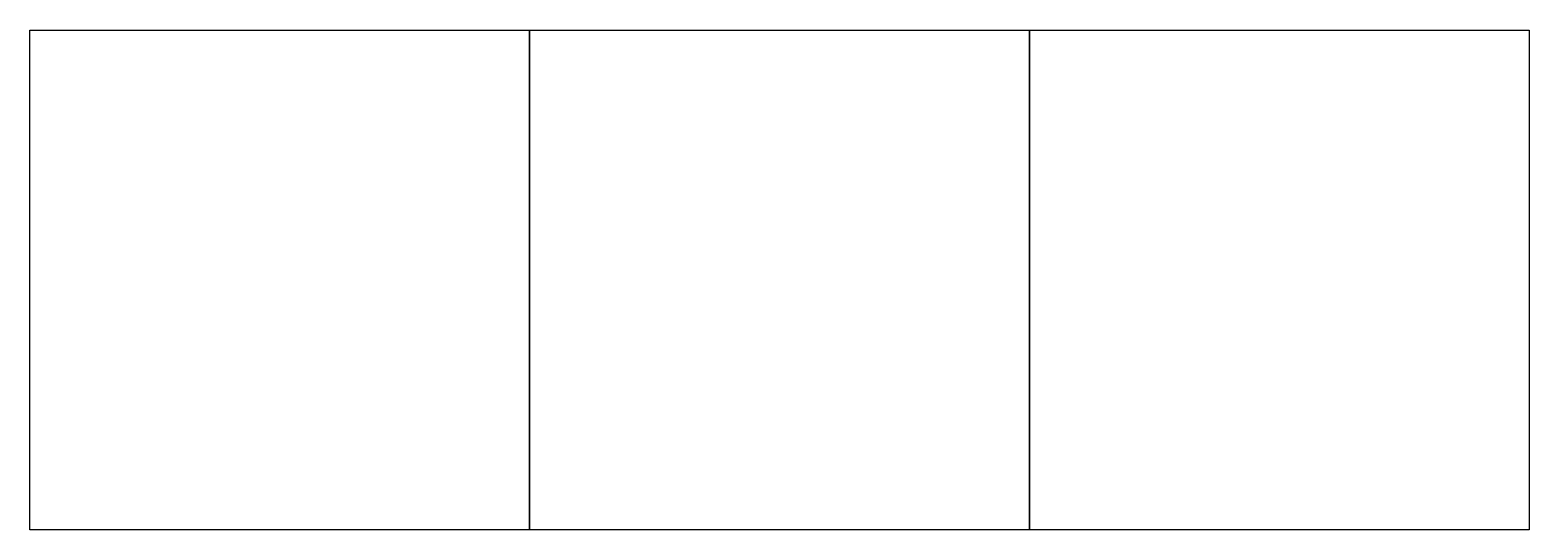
# Model space of a CAD drawing. Header units: millimetres. Extents: x -2 to 1, y 0 to 1.
import ezdxf

# ---------------------------------------------------------------- set-up
doc = ezdxf.new("R2010")
doc.units = ezdxf.units.MM
picture_1 = doc.add_image_def('image1.png', size_in_pixel=(2048, 2048))
picture_2 = doc.add_image_def('image2.png', size_in_pixel=(2048, 2048))
picture_3 = doc.add_image_def('image3.png', size_in_pixel=(2048, 2048))

msp = doc.modelspace()

# ---------------------------------------------------------------- pictures from other files: only their frames are drawn
image = msp.add_image(picture_3, insert=(-2, 0), size_in_units=(1, 1))
image.dxf.flags = 7
image = msp.add_image(picture_2, insert=(-1, 0), size_in_units=(1, 1))
image.dxf.flags = 7
image = msp.add_image(picture_1, insert=(0, 0), size_in_units=(1, 1))
image.dxf.flags = 7

doc.saveas('drawing.dxf')
